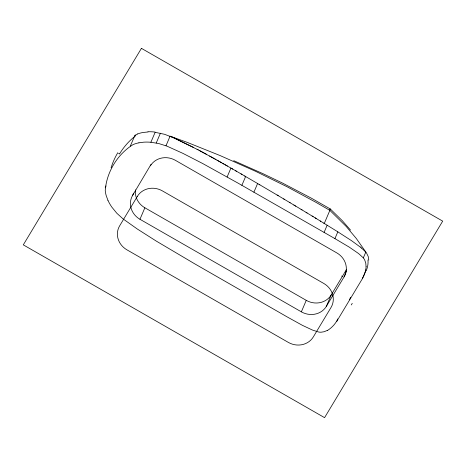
<?xml version="1.0" encoding="UTF-8"?>
<svg xmlns="http://www.w3.org/2000/svg" width="466" height="466" viewBox="0 0 466 466"><rect width="100%" height="100%" fill="white"/><g stroke="black" fill="none" stroke-linecap="round" stroke-linejoin="round"><path stroke-width="0.7" d="M366.043 266.476L365.769 263.098L364.651 259.865A11.167 10.299 23.1 0 0 363.334 257.884L359.094 254.011A58.751 54.161 23.1 0 0 358.115 253.23L349.314 247.166L334.932 238.615L238.196 183.22L202.832 163.607L182.847 153.337L166.945 146.138L158.801 143.551L150.885 142.264A44.835 41.328 23.1 0 0 143.65 142.182L138.915 142.817M138.92 142.829A29.48 27.174 23.1 0 0 133.119 144.571C117.461 154.223 106.65 172.041 105.246 190.378A28.653 26.416 23.1 0 0 106.312 195.953L107.949 200.322M105.229 187.827L106.038 185.934M130.358 146.021L134.942 135.274L137.656 133.958M150.885 142.264L155.126 132.315L164.521 134.284L174.133 137.953M345.918 272.575L344.077 276.886L326.357 306.36A18.628 17.172 23.1 0 1 301.356 311.841L139.963 219.282A18.628 17.172 23.1 0 1 132.682 195.289L133.602 193.134M156.238 142.998L160.409 133.212M132.682 195.289L151.019 164.37M166.001 145.753L170.078 136.194L187.274 142.392L220.168 155.597L255.514 171.278L286.998 186.726L315.698 202.197L329.864 210.37L346.232 226.505L356.24 238.4L366.544 253.055L368.233 256.55L368.775 260.08M139.963 219.282L144.868 207.784A18.628 17.172 23.1 0 1 135.46 189.866M227.128 176.975L230.932 168.057M241.883 185.311L245.629 176.532L241.039 173.876M253.912 192.167L257.599 183.517M324.097 232.394L327.155 225.218M301.356 311.841L306.261 300.349A18.628 17.172 23.1 0 0 331.262 294.867L346.395 269.686M334.932 238.615L337.827 231.835L323.835 223.179M326.357 306.36L331.262 294.867M346.221 271.853L346.529 271.136M363.334 257.884L365.804 252.094L361.593 248.151M337.757 318.919L336.668 321.476L362.612 278.313L365.88 270.653L365.525 270.018M349.488 299.807L350.566 297.279M327.254 330.446L324.045 331.745L321.167 332.2A11.167 10.299 23.1 0 1 318.756 332.048L313.222 330.318A58.751 54.161 23.1 0 1 312.051 329.864L302.341 325.309L287.009 316.822L194.695 263.814L156.261 241.079L137.342 229.039L123.158 218.979L116.873 213.3L111.869 207.166A44.357 40.892 23.1 0 1 107.937 200.328M148.002 131.989L143.342 132.437A29.818 26.434 32.4 0 0 137.651 133.946M134.942 135.274L135.88 135.554M118.475 153.25L119.127 153.477M170.078 136.194L171.954 136.998M233.711 160.671L263.01 173.696L282.478 183.056L311.346 198.167L330.283 208.96L342.329 220.727L350.554 230.117M172.263 137.132L198.219 149.871M174.75 138.233L193.78 147.536M197.06 149.254L213.533 158.219M199.163 150.372L206.735 154.467M209.56 156.017L215.863 159.518M214.698 158.865L223.989 164.096M217.022 160.164L221.67 162.78M222.83 163.438L236.448 171.226M225.148 164.754L227.46 166.071M231.852 168.581L232.773 169.111M144.868 207.784L306.261 300.349M235.528 170.696L241.959 174.406M244.708 176.002L259.842 184.827M259.096 184.39L278.225 195.685M284.732 199.553L277.142 195.038M283.648 198.906L290.143 202.78M293.871 205.017L295.793 206.17M289.736 202.541L294.349 205.302M295.316 205.879L302.09 209.956M301.088 209.35L313.129 216.638M306.11 212.38L307.111 212.991M312.127 216.032L316.134 218.467M329.666 209.484A18.628 0.915 -60.2 0 1 329.864 210.37L324.284 223.453L315.132 217.855M320.264 220.989L320.713 221.263M337.827 231.835L351.591 240.718L360.3 247.085M341.735 275.983L342.324 276.682M366.154 266.494A31.647 29.172 23.1 0 1 362.484 278.243M336.522 321.389A31.298 28.857 23.1 0 1 327.33 330.557M351.277 304.933A113.011 4.794 -59.2 0 1 352.249 303.349M367.983 259.999A33.599 26.154 25 0 1 366.16 270.781M111.1 167.777A75.078 67.354 63.3 0 1 117.77 152.732M119.477 154.036A75.078 66.021 75.2 0 1 135.39 135.967M147.961 131.756A45.126 39.651 30.7 0 1 155.131 132.076M360.352 247.021A56.59 42.243 36.1 0 1 361.651 248.093M344.077 276.886A18.628 17.172 23.1 0 0 336.796 252.887L175.402 160.327A18.628 17.172 23.1 0 0 150.401 165.809M141.431 48.348L23.3 244.866L324.569 417.653L442.7 221.134L141.431 48.348M137.371 196.367L119.651 225.841A18.628 17.172 23.1 0 0 126.933 249.834L288.326 342.399A18.628 17.172 23.1 0 0 313.321 336.918L331.041 307.438A18.628 17.172 23.1 0 0 323.765 283.445L162.372 190.879A18.628 17.172 23.1 0 0 137.371 196.367"/></g></svg>
